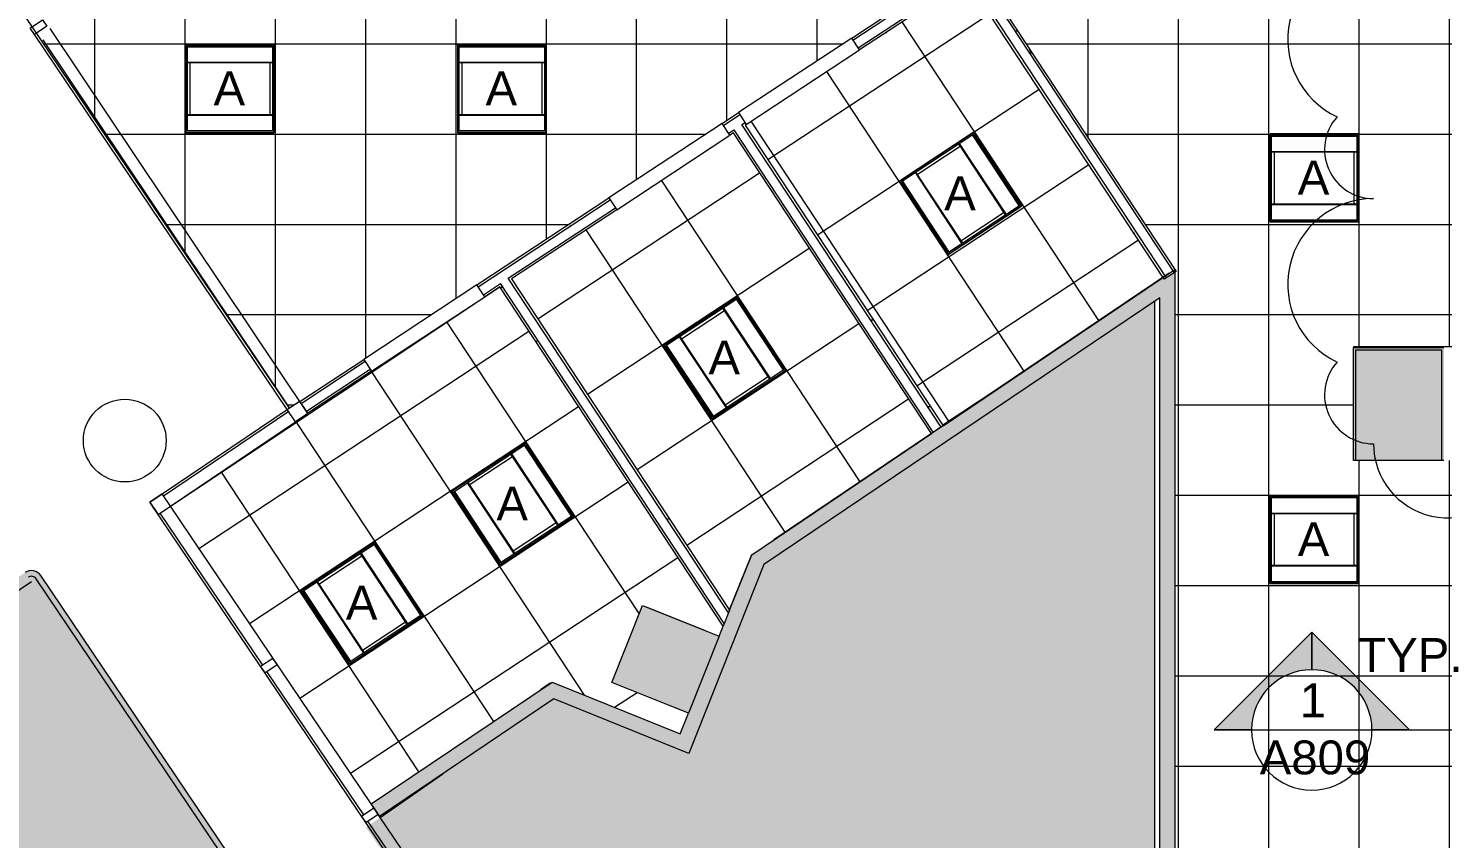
# Model space of a CAD drawing. Header units: inches. Extents: x 240 to 2111, y -1901 to 154.
# Drawn here: x 1089.7 to 1465.5, y -998 to -782.6 of the extents above; entities that cross this region are included whole.
import ezdxf

# ---------------------------------------------------------------- set-up
doc = ezdxf.new("R2010")
doc.units = ezdxf.units.IN
doc.header["$MEASUREMENT"] = 0
for name, color, linetype, lineweight in [('8th floor - 800-805 background_dwg', 8, 'Continuous', 9), ('A-CLNG', 13, 'Continuous', 13), ('A-CLNG-PATT', 13, 'Continuous', 13), ('A-DETL-GENF', 92, 'Continuous', 9), ('A-WALL', 113, 'Continuous', 13), ('A-Wall-Bldg', 7, 'Continuous', 9), ('A-Wall-Exst', 7, 'Continuous', 9), ('A-WALL-PATT', 111, 'Continuous', 13), ('E-LITE-EQPM', 33, 'Continuous', 9), ('E-LITE-EQPM-IDEN', 33, 'Continuous', 9), ('G-ANNO-REVC', 71, 'Continuous', 9), ('G-ANNO-SYMB', 111, 'Continuous', 9), ('I-WALL', 2, 'Continuous', 13)]:
    doc.layers.add(name, color=color, linetype=linetype, lineweight=lineweight)
doc.styles.add('Arial', font='arial.ttf', dxfattribs={"height": 9})
doc.styles.add('Swis721 Lt BT', font='swissl.ttf', dxfattribs={"height": 9})
pattern_1 = [(0, (0, 0), (30.72, 7.68), [1.267, -21.773, 1.267, -21.773, -122.88]), (0, (0, 0), (30.72, 7.68), [-46.08, 1.267, -44.813, 1.267, -21.773, -53.76]), (0, (0, 0), (30.72, 7.68), [-115.2, 1.267, -14.093, 1.267, -37.133]), (120, (11.52, 3.84), (-22.011075, 22.7643), [1.267, -21.773, 1.267, -21.773, -122.88]), (120, (11.52, 3.84), (-22.011075, 22.7643), [-46.08, 1.267, -44.813, 1.267, -21.773, -53.76]), (120, (11.52, 3.84), (-22.011075, 22.7643), [-115.2, 1.267, -14.093, 1.267, -37.133]), (240, (15.36, 19.2), (-8.708925, -30.4443), [1.267, -21.773, 1.267, -21.773, -122.88]), (240, (15.36, 19.2), (-8.708925, -30.4443), [-46.08, 1.267, -44.813, 1.267, -21.773, -53.76]), (240, (15.36, 19.2), (-8.708925, -30.4443), [-115.2, 1.267, -14.093, 1.267, -37.133])]

# ---------------------------------------------------------------- blocks, each defined once
blk = doc.blocks.new('8th floor - 800-805 background_dwg-V1-REFLECTED CEILING PLAN')
at = {"layer": 'A-Wall-Bldg', "color": 253}
for p, q in [((1355.53, 498.48), (1361.87, 514.17)), ((1383.81, 509.75), (1382.29, 505.98)), ((1355.6, 498.46), (1355.53, 498.48)), ((1450.67, 450.27), (1412.53, 424.55)), ((1491.66, 434.97), (1347.28, 337.61)), ((1493.33, 434.29), (1348.11, 336.36)), ((1410.88, 423.44), (1372.74, 397.72)), ((1302.71, 403.72), (1204.92, 338.22)), ((1303.7, 403.51), (1326.14, 370.24)), ((1371.08, 396.61), (1330.65, 369.35)), ((1203.26, 337.11), (1203.26, 337.11)), ((1348.95, 335.12), (1382.49, 285.37))]:
    blk.add_line(p, q, dxfattribs=at)
at = {"layer": 'A-Wall-Bldg', "color": 253, "flags": 128}
for points in [[(2210.57, 148.69), (1452.17, 455.22), (1411.29, 427.65)], [(2209.08, 145.01), (2210.57, 148.69), (2212.41, 147.94), (2210.93, 144.26), (1452.61, 450.75), (1327.76, 366.55), (1303.11, 403.11), (1203.45, 335.93)], [(1407.97, 425.42), (1328.82, 372.05), (1325.54, 369.84), (1327.76, 366.55), (1331.04, 368.76), (1328.82, 372.05), (1304.18, 408.6), (1306.4, 405.33), (1303.11, 403.11), (1300.9, 406.39), (1304.18, 408.61), (1201.85, 340.09)], [(1409.05, 426.14), (1411.26, 422.86), (1412.92, 423.97), (1410.7, 427.26)]]:
    blk.add_lwpolyline(points, dxfattribs=at)
for points in [[(1370.91, 400.42), (1369.26, 399.3), (1371.47, 396.02), (1373.13, 397.14)], [(1199.58, 338.09), (1201.23, 339.21), (1203.45, 335.93), (1201.79, 334.81)]]:
    blk.add_lwpolyline(points, close=True, dxfattribs=at)
at = {"layer": 'A-Wall-Bldg', "color": 253}
blk.add_circle((1311.39, 359.93), 11, dxfattribs=at)
for radius, start, end in [(3, 123.9821, 213.9925), (1.5, 123.9921, 214.013)]:
    blk.add_arc((1348.95, 335.12), radius, start, end, dxfattribs=at)
at = {"layer": 'A-Wall-Exst', "color": 253}
for p, q in [((1266.87, 637.48), (1337.75, 532.42)), ((1274.4, 633.53), (1607.01, 633.53))]:
    blk.add_line(p, q, dxfattribs=at)
at = {"layer": 'A-Wall-Exst', "color": 253, "flags": 128}
for points in [[(1341.74, 526.52), (1356.65, 520.49), (1356.68, 520.57)], [(1375.89, 472.98), (1375.87, 472.93), (1377.63, 470.4)], [(1408.66, 425.82), (1411.53, 427.82), (1399.93, 444.48)]]:
    blk.add_lwpolyline(points, dxfattribs=at)
at = {"layer": 'A-WALL-PATT', "color": 253, "lineweight": 9}
for p, q in [((1356.68, 520.57), (1356.65, 520.49)), ((1411.53, 427.82), (1408.66, 425.82))]:
    blk.add_line(p, q, dxfattribs=at)
at = {"layer": 'A-WALL-PATT', "color": 253, "lineweight": 9, "flags": 128}
blk.add_lwpolyline([(1375.92, 472.93), (1375.87, 472.93)], close=True, dxfattribs=at)
blk = doc.blocks.new('L-Recessed-Axis-Duo - 2 x 2-V9-REFLECTED CEILING PLAN')
at = {"layer": 'E-LITE-EQPM'}
for p, q in [((-11.7, 11.7), (-11.7, -11.7)), ((11.7, 11.7), (-11.7, 11.7)), ((11.32, 11.32), (-11.32, 11.32)), ((-11.32, 11.32), (-11.32, -11.32)), ((11.32, 11.26), (11.32, 11.32)), ((11.7, -11.7), (11.7, 11.7)), ((-11.37, 11.26), (-11.37, 11.27)), ((-11.37, 11.14), (-11.37, 11.26)), ((-11.37, 11.14), (11.38, 11.14)), ((11.32, -11.32), (11.32, 11.26)), ((11.38, 11.27), (11.38, 11.26)), ((11.38, 11.26), (11.38, 11.14)), ((-11.32, 7.03), (11.32, 7.03)), ((-11.32, 7.02), (11.32, 7.02)), ((-11.32, 6.85), (11.32, 6.85)), ((-10.57, 6.87), (-10.57, -6.83)), ((10.57, -6.87), (10.57, 6.87)), ((11.32, -6.85), (-11.32, -6.85)), ((-11.32, -7.02), (11.32, -7.02)), ((-11.32, -7.03), (11.32, -7.03)), ((-11.37, -11.26), (-11.37, -11.14)), ((-11.37, -11.14), (11.38, -11.14)), ((-11.37, -11.27), (-11.37, -11.26)), ((11.38, -11.14), (11.38, -11.26)), ((11.38, -11.26), (11.38, -11.27)), ((-11.7, -11.7), (11.7, -11.7)), ((-11.32, -11.32), (11.32, -11.32))]:
    blk.add_line(p, q, dxfattribs=at)
for points, knots in [([(-11.64, 11.64), (-11.65, 11.65), (-11.65, 11.65), (-11.66, 11.66), (-11.67, 11.67), (-11.68, 11.68), (-11.68, 11.68), (-11.69, 11.69), (-11.69, 11.69), (-11.7, 11.7), (-11.7, 11.7), (-11.7, 11.7), (-11.7, 11.7)], [0, 0, 0, 0, 0.166667, 0.25, 0.333333, 0.416667, 0.5, 0.583333, 0.666667, 0.75, 0.833333, 1, 1, 1, 1]), ([(11.64, 11.64), (11.65, 11.65), (11.65, 11.65), (11.66, 11.66), (11.67, 11.67), (11.68, 11.68), (11.68, 11.68), (11.69, 11.69), (11.69, 11.69), (11.7, 11.7), (11.7, 11.7), (11.7, 11.7), (11.7, 11.7)], [0, 0, 0, 0, 0.166667, 0.25, 0.333333, 0.416667, 0.5, 0.583333, 0.666667, 0.75, 0.833333, 1, 1, 1, 1]), ([(-11.7, -11.7), (-11.7, -11.7), (-11.7, -11.7), (-11.7, -11.7), (-11.69, -11.69), (-11.69, -11.69), (-11.68, -11.68), (-11.68, -11.68), (-11.67, -11.67), (-11.66, -11.66), (-11.65, -11.65), (-11.65, -11.65), (-11.64, -11.64)], [-1, -1, -1, -1, -0.833333, -0.75, -0.666667, -0.583333, -0.5, -0.416667, -0.333333, -0.25, -0.166667, 0, 0, 0, 0]), ([(11.64, -11.64), (11.65, -11.65), (11.65, -11.65), (11.66, -11.66), (11.67, -11.67), (11.68, -11.68), (11.68, -11.68), (11.69, -11.69), (11.69, -11.69), (11.7, -11.7), (11.7, -11.7), (11.7, -11.7), (11.7, -11.7)], [0, 0, 0, 0, 0.166667, 0.25, 0.333333, 0.416667, 0.5, 0.583333, 0.666667, 0.75, 0.833333, 1, 1, 1, 1])]:
    blk.add_open_spline(points, degree=3, knots=knots, dxfattribs=at)
blk = doc.blocks.new('L-Recessed-Axis-Duo - 2 x 2-V8-REFLECTED CEILING PLAN')
at = {"layer": 'E-LITE-EQPM'}
for p, q in [((-11.7, 11.7), (-11.7, -11.7)), ((11.7, 11.7), (-11.7, 11.7)), ((11.32, 11.32), (-11.32, 11.32)), ((-11.32, 11.32), (-11.32, -11.32)), ((11.32, -11.32), (11.32, 11.32)), ((11.7, -11.7), (11.7, 11.7)), ((-11.37, 11.26), (-11.37, 11.27)), ((-11.37, 11.14), (-11.37, 11.26)), ((-11.37, 11.14), (11.38, 11.14)), ((11.38, 11.27), (11.38, 11.26)), ((11.38, 11.26), (11.38, 11.14)), ((-11.32, 7.03), (11.32, 7.03)), ((-11.32, 7.02), (11.32, 7.02)), ((-11.32, 6.85), (11.32, 6.85)), ((-10.57, 6.87), (-10.57, -6.87)), ((10.57, -6.87), (10.57, 6.87)), ((11.32, -6.85), (-11.32, -6.85)), ((-11.32, -7.02), (11.32, -7.02)), ((-11.32, -7.03), (11.32, -7.03)), ((-11.37, -11.26), (-11.37, -11.14)), ((-11.37, -11.14), (11.38, -11.14)), ((-11.37, -11.27), (-11.37, -11.26)), ((11.38, -11.14), (11.38, -11.26)), ((11.38, -11.26), (11.38, -11.27)), ((-11.7, -11.7), (11.7, -11.7)), ((-11.32, -11.32), (11.32, -11.32))]:
    blk.add_line(p, q, dxfattribs=at)
for points, knots in [([(-11.64, 11.64), (-11.65, 11.65), (-11.65, 11.65), (-11.66, 11.66), (-11.67, 11.67), (-11.68, 11.68), (-11.68, 11.68), (-11.69, 11.69), (-11.69, 11.69), (-11.7, 11.7), (-11.7, 11.7), (-11.7, 11.7), (-11.7, 11.7)], [0, 0, 0, 0, 0.166667, 0.25, 0.333333, 0.416667, 0.5, 0.583333, 0.666667, 0.75, 0.833333, 1, 1, 1, 1]), ([(11.64, 11.64), (11.65, 11.65), (11.65, 11.65), (11.66, 11.66), (11.67, 11.67), (11.68, 11.68), (11.68, 11.68), (11.69, 11.69), (11.69, 11.69), (11.7, 11.7), (11.7, 11.7), (11.7, 11.7), (11.7, 11.7)], [0, 0, 0, 0, 0.166667, 0.25, 0.333333, 0.416667, 0.5, 0.583333, 0.666667, 0.75, 0.833333, 1, 1, 1, 1]), ([(-11.7, -11.7), (-11.7, -11.7), (-11.7, -11.7), (-11.7, -11.7), (-11.69, -11.69), (-11.69, -11.69), (-11.68, -11.68), (-11.68, -11.68), (-11.67, -11.67), (-11.66, -11.66), (-11.65, -11.65), (-11.65, -11.65), (-11.64, -11.64)], [-1, -1, -1, -1, -0.833333, -0.75, -0.666667, -0.583333, -0.5, -0.416667, -0.333333, -0.25, -0.166667, 0, 0, 0, 0]), ([(11.64, -11.64), (11.65, -11.65), (11.65, -11.65), (11.66, -11.66), (11.67, -11.67), (11.68, -11.68), (11.68, -11.68), (11.69, -11.69), (11.69, -11.69), (11.7, -11.7), (11.7, -11.7), (11.7, -11.7), (11.7, -11.7)], [0, 0, 0, 0, 0.166667, 0.25, 0.333333, 0.416667, 0.5, 0.583333, 0.666667, 0.75, 0.833333, 1, 1, 1, 1])]:
    blk.add_open_spline(points, degree=3, knots=knots, dxfattribs=at)
blk = doc.blocks.new('L-Recessed-Axis-Duo - 2 x 2-V10-REFLECTED CEILING PLAN')
at = {"layer": 'E-LITE-EQPM'}
for p, q in [((-11.7, 11.7), (-11.7, -11.7)), ((11.7, 11.7), (-11.7, 11.7)), ((11.32, 11.32), (-11.32, 11.32)), ((-11.32, 11.32), (-11.32, -11.32)), ((11.32, -11.32), (11.32, 11.32)), ((11.7, -11.7), (11.7, 11.7)), ((-11.37, 11.26), (-11.37, 11.27)), ((-11.37, 11.14), (-11.37, 11.26)), ((-11.37, 11.14), (11.38, 11.14)), ((11.38, 11.27), (11.38, 11.26)), ((11.38, 11.26), (11.38, 11.14)), ((-11.32, 7.03), (11.28, 7.03)), ((-11.32, 7.02), (11.29, 7.02)), ((-11.32, 6.85), (11.32, 6.85)), ((-10.57, 6.87), (-10.57, -6.87)), ((10.57, -6.87), (10.57, 6.87)), ((11.32, -6.85), (-11.32, -6.85)), ((-11.32, -7.02), (11.32, -7.02)), ((-11.32, -7.03), (11.32, -7.03)), ((-11.37, -11.26), (-11.37, -11.14)), ((-11.37, -11.14), (11.38, -11.14)), ((-11.37, -11.27), (-11.37, -11.26)), ((11.38, -11.14), (11.38, -11.26)), ((11.38, -11.26), (11.38, -11.27)), ((-11.7, -11.7), (11.7, -11.7)), ((-11.32, -11.32), (11.32, -11.32))]:
    blk.add_line(p, q, dxfattribs=at)
for points, knots in [([(-11.64, 11.64), (-11.65, 11.65), (-11.65, 11.65), (-11.66, 11.66), (-11.67, 11.67), (-11.68, 11.68), (-11.68, 11.68), (-11.69, 11.69), (-11.69, 11.69), (-11.7, 11.7), (-11.7, 11.7), (-11.7, 11.7), (-11.7, 11.7)], [0, 0, 0, 0, 0.166667, 0.25, 0.333333, 0.416667, 0.5, 0.583333, 0.666667, 0.75, 0.833333, 1, 1, 1, 1]), ([(11.64, 11.64), (11.65, 11.65), (11.65, 11.65), (11.66, 11.66), (11.67, 11.67), (11.68, 11.68), (11.68, 11.68), (11.69, 11.69), (11.69, 11.69), (11.7, 11.7), (11.7, 11.7), (11.7, 11.7), (11.7, 11.7)], [0, 0, 0, 0, 0.166667, 0.25, 0.333333, 0.416667, 0.5, 0.583333, 0.666667, 0.75, 0.833333, 1, 1, 1, 1]), ([(-11.7, -11.7), (-11.7, -11.7), (-11.7, -11.7), (-11.7, -11.7), (-11.69, -11.69), (-11.69, -11.69), (-11.68, -11.68), (-11.68, -11.68), (-11.67, -11.67), (-11.66, -11.66), (-11.65, -11.65), (-11.65, -11.65), (-11.64, -11.64)], [-1, -1, -1, -1, -0.833333, -0.75, -0.666667, -0.583333, -0.5, -0.416667, -0.333333, -0.25, -0.166667, 0, 0, 0, 0]), ([(11.64, -11.64), (11.65, -11.65), (11.65, -11.65), (11.66, -11.66), (11.67, -11.67), (11.68, -11.68), (11.68, -11.68), (11.69, -11.69), (11.69, -11.69), (11.7, -11.7), (11.7, -11.7), (11.7, -11.7), (11.7, -11.7)], [0, 0, 0, 0, 0.166667, 0.25, 0.333333, 0.416667, 0.5, 0.583333, 0.666667, 0.75, 0.833333, 1, 1, 1, 1])]:
    blk.add_open_spline(points, degree=3, knots=knots, dxfattribs=at)
blk = doc.blocks.new('L-Recessed-Axis-Duo - 2 x 2-V4-REFLECTED CEILING PLAN')
at = {"layer": 'E-LITE-EQPM'}
for p, q in [((-11.7, 11.7), (-11.7, -11.7)), ((11.7, 11.7), (-11.7, 11.7)), ((11.32, 11.32), (-11.32, 11.32)), ((-11.32, 11.32), (-11.32, -11.32)), ((11.32, -11.32), (11.32, 11.32)), ((11.7, -11.7), (11.7, 11.7)), ((-11.37, 11.26), (-11.37, 11.27)), ((-11.37, 11.14), (-11.37, 11.26)), ((-11.37, 11.14), (11.38, 11.14)), ((11.38, 11.27), (11.38, 11.26)), ((11.38, 11.26), (11.38, 11.14)), ((-11.32, 7.03), (11.32, 7.03)), ((-11.32, 7.02), (11.32, 7.02)), ((-11.32, 6.85), (11.32, 6.85)), ((-10.57, 6.86), (-10.57, -6.86)), ((10.57, -6.86), (10.57, 6.86)), ((11.32, -6.85), (-11.32, -6.85)), ((-11.32, -7.02), (11.32, -7.02)), ((-11.32, -7.03), (11.32, -7.03)), ((-11.37, -11.26), (-11.37, -11.14)), ((-11.37, -11.14), (11.38, -11.14)), ((-11.37, -11.27), (-11.37, -11.26)), ((11.38, -11.14), (11.38, -11.26)), ((11.38, -11.26), (11.38, -11.27)), ((-11.7, -11.7), (11.7, -11.7)), ((-11.32, -11.32), (11.32, -11.32))]:
    blk.add_line(p, q, dxfattribs=at)
for points, knots in [([(-11.64, 11.64), (-11.65, 11.65), (-11.65, 11.65), (-11.66, 11.66), (-11.67, 11.67), (-11.68, 11.68), (-11.68, 11.68), (-11.69, 11.69), (-11.69, 11.69), (-11.7, 11.7), (-11.7, 11.7), (-11.7, 11.7), (-11.7, 11.7)], [0, 0, 0, 0, 0.166667, 0.25, 0.333333, 0.416667, 0.5, 0.583333, 0.666667, 0.75, 0.833333, 1, 1, 1, 1]), ([(11.64, 11.64), (11.65, 11.65), (11.65, 11.65), (11.66, 11.66), (11.67, 11.67), (11.68, 11.68), (11.68, 11.68), (11.69, 11.69), (11.69, 11.69), (11.7, 11.7), (11.7, 11.7), (11.7, 11.7), (11.7, 11.7)], [0, 0, 0, 0, 0.166667, 0.25, 0.333333, 0.416667, 0.5, 0.583333, 0.666667, 0.75, 0.833333, 1, 1, 1, 1]), ([(-11.7, -11.7), (-11.7, -11.7), (-11.7, -11.7), (-11.7, -11.7), (-11.69, -11.69), (-11.69, -11.69), (-11.68, -11.68), (-11.68, -11.68), (-11.67, -11.67), (-11.66, -11.66), (-11.65, -11.65), (-11.65, -11.65), (-11.64, -11.64)], [-1, -1, -1, -1, -0.833333, -0.75, -0.666667, -0.583333, -0.5, -0.416667, -0.333333, -0.25, -0.166667, 0, 0, 0, 0]), ([(11.64, -11.64), (11.65, -11.65), (11.65, -11.65), (11.66, -11.66), (11.67, -11.67), (11.68, -11.68), (11.68, -11.68), (11.69, -11.69), (11.69, -11.69), (11.7, -11.7), (11.7, -11.7), (11.7, -11.7), (11.7, -11.7)], [0, 0, 0, 0, 0.166667, 0.25, 0.333333, 0.416667, 0.5, 0.583333, 0.666667, 0.75, 0.833333, 1, 1, 1, 1])]:
    blk.add_open_spline(points, degree=3, knots=knots, dxfattribs=at)
blk = doc.blocks.new('Drafting View - Section Head - Filled-1367765-REFLECTED CEILING PLAN')
at = {"layer": 'G-ANNO-SYMB'}
h = blk.add_hatch(color=256, dxfattribs=at)
edge = h.paths.add_edge_path(flags=0)
edge.add_line((-0.5202, 0), (-0.25, 0.2702))
edge.add_line((-0.25, 0.2702), (-0.25, 0.1667))
edge.add_arc((-0.25, 0), 0.1667, 90, 180)
edge.add_line((-0.4167, 0), (-0.5202, 0))
h = blk.add_hatch(color=256, dxfattribs=at)
edge = h.paths.add_edge_path(flags=0)
edge.add_line((0.0202, 0), (-0.0833, 0))
edge.add_arc((-0.25, 0), 0.1667, 0, 90)
edge.add_line((-0.25, 0.1667), (-0.25, 0.2702))
edge.add_line((-0.25, 0.2702), (0.0202, 0))
for p, q in [((-0.25, 0.2702), (-0.5202, 0)), ((-0.25, 0.2702), (-0.5202, 0)), ((-0.25, 0.2702), (0.0202, 0)), ((-0.25, 0.1667), (-0.25, 0.2702)), ((0.0202, 0), (-0.25, 0.2702)), ((-0.25, 0.2702), (-0.25, 0.1667)), ((-0.5202, 0), (-0.4167, 0)), ((-0.0833, 0), (0.0202, 0)), ((-0.5202, 0), (-0.4167, 0)), ((-0.4167, 0), (-0.5202, 0)), ((0.0202, 0), (-0.0833, 0)), ((-0.0833, 0), (0.0202, 0))]:
    blk.add_line(p, q, dxfattribs=at)
for start, end in [(0, 180), (360, 180), (90, 180), (0, 90), (180, 360)]:
    blk.add_arc((-0.25, 0), 0.1667, start, end, dxfattribs=at)
blk = doc.blocks.new('Family - ___-5543082-REFLECTED CEILING PLAN')
at = {"layer": 'G-ANNO-REVC'}
for centre, radius, start, end in [((1447.16, -785.54), 22.81, 90, 244.7912), ((1447.16, -814.87), 13.03, 138.1897, 270), ((1447.16, -850.71), 22.81, 90, 244.7912), ((1447.16, -880.04), 13.03, 138.1897, 270), ((1466.83, -893.08), 19.67, 180, 334.7912)]:
    blk.add_arc(centre, radius, start, end, dxfattribs=at)

msp = doc.modelspace()

# ---------------------------------------------------------------- hatches: boundary and pattern name
at = {"layer": 'A-CLNG-PATT'}
h = msp.add_hatch(dxfattribs=at)
h.set_pattern_fill('FP_10', color=256, style=0, pattern_type=2)
h.set_pattern_definition([(90, (1299.315, -690.752), (24, -1e-15), []), (0, (1299.315, -690.752), (0, -24), [])])
h.paths.add_polyline_path([(1591.5, -1234.44), (1591.5, -1153.84), (1633.19, -1153.84), (1633.19, -1063.11), (1469.5, -1063.11), (1469.5, -897.51), (1441.85, -897.51), (1441.85, -867.26), (1468.01, -867.26), (1468.01, -320.96), (1481.61, -287.28), (1421.48, -262.99), (1393.75, -331.7), (1394.39, -332.64), (1415.42, -318.45), (1431.65, -342.51), (1407.43, -358.46), (1393.31, -337.59), (1393.23, -337.64), (1392.04, -335.88), (1363.43, -406.73), (1209.25, -344.49), (1209.22, -344.56), (959.05, -243.48), (850.6, -511.9), (922.08, -617.93), (961.9, -591.09), (1159.1, -883.6), (1340.11, -764.42), (1394.66, -847.26), (1394.34, -847.47), (1394.37, -1133.54), (1463.68, -1133.54), (1463.68, -1151.74), (1463.87, -1151.74), (1463.87, -1187.99), (1463.99, -1187.99), (1463.99, -1234.44), (1539.37, -1234.44)], flags=0)
h.paths.add_polyline_path([(1491.24, -1219.25), (1489.49, -1219.25), (1489.49, -1170.25), (1491.24, -1170.25), (1491.24, -1217.06)], flags=0)
h.paths.add_polyline_path([(1537.62, -1219.25), (1537.62, -1170.25), (1539.37, -1170.25), (1539.37, -1219.25)], flags=0)
h.paths.add_polyline_path([(1489.49, -1123.25), (1489.49, -1074.25), (1491.24, -1074.25), (1491.24, -1123.25)], flags=0)
h.paths.add_polyline_path([(1539.37, -1123.25), (1537.62, -1123.25), (1537.62, -1074.25), (1539.37, -1074.25), (1539.37, -1115.08)], flags=0)
h.paths.add_polyline_path([(1587.37, -1123.25), (1585.62, -1123.25), (1585.62, -1074.25), (1587.37, -1074.25)], flags=0)
h.paths.add_polyline_path([(1438.34, -1121.95), (1419.66, -1121.95), (1419.66, -1098.54), (1443.06, -1098.54), (1443.06, -1121.95)], flags=0)
h.paths.add_polyline_path([(1443.06, -1025.95), (1419.66, -1025.95), (1419.66, -1002.54), (1443.06, -1002.54), (1443.06, -1024.99)], flags=0)
h.paths.add_polyline_path([(1443.06, -930.2), (1419.66, -930.2), (1419.66, -906.79), (1443.06, -906.79), (1443.06, -926.73)], flags=0)
h.paths.add_polyline_path([(1438.34, -834.1), (1419.66, -834.1), (1419.66, -810.69), (1443.06, -810.69), (1443.06, -834.1), (1441.85, -834.1)], flags=0)
h.paths.add_polyline_path([(1204.45, -810.4), (1203.82, -810.4), (1203.82, -786.99), (1227.22, -786.99), (1227.22, -810.4), (1211.75, -810.4)], flags=0)
h.paths.add_polyline_path([(1154.95, -810.4), (1131.55, -810.4), (1131.55, -786.99), (1154.95, -786.99), (1154.95, -808.82)], flags=0)
h.paths.add_polyline_path([(1192.78, -768.9), (1183.37, -754.94), (1183.63, -754.76), (1171.33, -736.52), (1189.57, -724.22), (1201.87, -742.46), (1202.13, -742.29), (1209.45, -753.14), (1241.84, -731.3), (1237.87, -725.43), (1380.17, -629.48), (1364.52, -606.26), (1387.32, -590.88), (1408.86, -622.83), (1386.06, -638.2), (1386.23, -638.46), (1192.95, -768.78)], flags=0)
h.paths.add_polyline_path([(1193.8, -763.69), (1206.34, -755.24), (1199.02, -744.38), (1186.48, -752.84), (1193.64, -763.46)], flags=0)
h.paths.add_polyline_path([(1275.64, -762.21), (1275.64, -738.81), (1299.04, -738.81), (1299.04, -762.21), (1277.54, -762.21)], flags=0)
h.paths.add_polyline_path([(1083.51, -738.91), (1083.51, -715.51), (1106.91, -715.51), (1106.91, -738.91), (1087.5, -738.91)], flags=0)
h.paths.add_polyline_path([(1419.66, -738.22), (1419.66, -714.82), (1443.06, -714.82), (1443.06, -738.22), (1423.72, -738.22)], flags=0)
h.paths.add_polyline_path([(1244.43, -729.55), (1384.14, -635.35), (1382.27, -632.59), (1242.56, -726.79)], flags=0)
h.paths.add_polyline_path([(1347.64, -715.12), (1347.64, -691.71), (1371.04, -691.71), (1371.04, -715.12), (1350.63, -715.12)], flags=0)
h.paths.add_polyline_path([(1233.68, -690.19), (1227.01, -690.19), (1227.01, -666.79), (1250.41, -666.79), (1250.41, -690.19), (1240.99, -690.19)], flags=0)
h.paths.add_polyline_path([(1160.59, -666.86), (1156.25, -666.86), (1156.25, -643.46), (1179.65, -643.46), (1179.65, -666.86), (1167.9, -666.86)], flags=0)
h.paths.add_polyline_path([(1036.33, -666.66), (1035.51, -666.66), (1035.51, -643.25), (1058.91, -643.25), (1058.91, -666.66), (1043.64, -666.66)], flags=0)
h.paths.add_polyline_path([(1114.48, -652.42), (1090.74, -617.22), (1108.98, -604.92), (1109.55, -605.76), (1295.39, -480.45), (1294.76, -479.51), (1313, -467.21), (1313.63, -468.15), (1313.71, -468.1), (1336.87, -502.46), (1114.48, -652.42)], flags=0)
h.paths.add_polyline_path([(1419.66, -642.67), (1419.66, -619.27), (1443.06, -619.27), (1443.06, -642.67), (1423.72, -642.67)], flags=0)
h.paths.add_polyline_path([(1323.31, -642.19), (1299.91, -642.19), (1299.91, -618.79), (1323.31, -618.79), (1323.31, -639.82)], flags=0)
h.paths.add_polyline_path([(1227.91, -619.67), (1227.91, -596.27), (1251.31, -596.27), (1251.31, -619.67), (1233.68, -619.67)], flags=0)
h.paths.add_polyline_path([(1373.27, -613.65), (1390.89, -601.77), (1386.47, -595.22), (1368.86, -607.1), (1373.13, -613.44)], flags=0)
h.paths.add_polyline_path([(1306.77, -571.12), (1299.91, -571.12), (1299.91, -547.72), (1323.31, -547.72), (1323.31, -571.12), (1314.08, -571.12)], flags=0)
h.paths.add_polyline_path([(961.9, -547.39), (939.58, -547.39), (939.58, -523.99), (962.99, -523.99), (962.99, -547.39)], flags=0)
h.paths.add_polyline_path([(1438.34, -546.6), (1419.66, -546.6), (1419.66, -523.2), (1443.06, -523.2), (1443.06, -546.6)], flags=0)
h.paths.add_polyline_path([(1145.97, -546.42), (1131.58, -546.39), (1131.58, -523.02), (1154.99, -523.02), (1154.99, -546.42), (1153.28, -546.42)], flags=0)
h.paths.add_polyline_path([(1059.06, -546.39), (1035.66, -546.39), (1035.66, -522.99), (1059.06, -523.02), (1059.06, -545.49)], flags=0)
h.paths.add_polyline_path([(936.14, -506.49), (914.14, -506.49), (914.14, -484.49), (936.14, -484.49)], flags=0)
h.paths.add_polyline_path([(939.58, -451.39), (939.58, -427.99), (962.99, -427.99), (962.99, -451.39), (941.31, -451.39)], flags=0)
h.paths.add_polyline_path([(1138.66, -451.39), (1131.58, -451.39), (1131.58, -427.99), (1154.99, -427.99), (1154.99, -451.39), (1145.97, -451.39)], flags=0)
h.paths.add_polyline_path([(1328.7, -451.39), (1323.58, -451.39), (1323.58, -427.99), (1346.99, -427.99), (1346.99, -451.39), (1336.01, -451.39)], flags=0)
h.paths.add_polyline_path([(1058.26, -450.39), (1035.66, -450.39), (1035.66, -426.99), (1059.06, -426.99), (1059.06, -450.39)], flags=0)
h.paths.add_polyline_path([(1240.99, -450.39), (1227.66, -450.39), (1227.66, -426.99), (1251.06, -426.99), (1251.06, -450.39), (1248.3, -450.39)], flags=0)
h.paths.add_polyline_path([(1419.66, -450.39), (1419.66, -426.99), (1443.06, -426.99), (1443.06, -450.39), (1423.72, -450.39)], flags=0)
h.paths.add_polyline_path([(1419.66, -378.53), (1419.66, -355.13), (1443.06, -355.13), (1443.06, -378.53), (1423.72, -378.53)], flags=0)
h.paths.add_polyline_path([(941.31, -355.39), (939.58, -355.39), (939.58, -331.99), (962.99, -331.99), (962.99, -355.39), (948.62, -355.39)], flags=0)
h.paths.add_polyline_path([(1145.97, -354.42), (1131.58, -354.39), (1131.58, -331.02), (1154.99, -331.02), (1154.99, -354.42), (1153.28, -354.42)], flags=0)
h.paths.add_polyline_path([(1035.66, -354.39), (1035.66, -330.99), (1059.06, -331.02), (1059.06, -354.39), (1036.33, -354.39)], flags=0)
h = msp.add_hatch(dxfattribs=at)
h.set_pattern_fill('FP_21', color=256, style=0, pattern_type=2)
h.set_pattern_definition([(303.363, (1341.092, -810.103), (-20.045, -13.1986), []), (213.363, (1341.092, -810.103), (-13.1986, 20.045), [])])
h.paths.add_polyline_path([(1332.65, -888.1), (1350.63, -876.21), (1391.21, -848.84), (1339.04, -769.61), (1280.16, -808.38), (1332.23, -887.47)], flags=0)
h.paths.add_polyline_path([(1334.07, -842.77), (1321.2, -823.22), (1340.75, -810.35), (1353.62, -829.9), (1336.01, -841.49)], flags=0)
h = msp.add_hatch(dxfattribs=at)
h.set_pattern_fill('FP_20', color=256, style=0, pattern_type=2)
h.set_pattern_definition([(303.363, (1278.082, -853.635), (-20.045, -13.1986), []), (213.363, (1278.082, -853.635), (-13.1986, 20.045), [])])
h.paths.add_polyline_path([(1276.03, -937.28), (1281.91, -922.55), (1329.64, -890.36), (1277.02, -810.44), (1218.08, -849.26), (1275.75, -936.85)], flags=0)
h.paths.add_polyline_path([(1271.42, -886.42), (1258.55, -866.87), (1278.1, -854), (1290.97, -873.55), (1275.86, -883.5)], flags=0)
h = msp.add_hatch(dxfattribs=at)
h.set_pattern_fill('FP_19', color=256, style=0, pattern_type=2)
h.set_pattern_definition([(303.363, (1214.976, -925.696), (-20.045, -13.1986), []), (213.363, (1214.976, -925.696), (-13.1986, 20.045), [])])
h.paths.add_polyline_path([(1180.79, -988.79), (1228.85, -956.37), (1262.92, -970.14), (1265.13, -964.61), (1244.69, -956.46), (1252.84, -936.03), (1273.28, -944.18), (1274.34, -941.52), (1214.94, -851.32), (1127.41, -909.66), (1180.79, -988.79)], flags=0)
h.paths.add_polyline_path([(1175.05, -951.59), (1162.18, -932.04), (1181.73, -919.17), (1194.6, -938.72), (1175.21, -951.49)], flags=0)
h.paths.add_polyline_path([(1215.07, -925.24), (1202.2, -905.69), (1221.75, -892.82), (1234.62, -912.37), (1218.77, -922.8)], flags=0)
at = {"layer": 'A-DETL-GENF'}
h = msp.add_hatch(color=254, dxfattribs=at)
h.paths.add_polyline_path([(803.81, -1901.45), (2110.78, -1901.45), (2110.78, -176.86), (2008.52, -429.97), (1892.39, -383.05), (1892.39, -747.55), (1888.89, -747.55), (1888.89, -489.42), (1881.89, -489.42), (1881.89, -485.92), (1888.89, -485.92), (1888.89, -381.64), (1871.3, -374.53), (1913.44, -270.22), (1928.64, -276.36), (1927.33, -279.61), (1915.37, -274.78), (1875.85, -372.6), (2006.58, -425.41), (2068.3, -272.67), (1992.86, -242.19), (1970.67, -297.12), (1964.41, -294.59), (1965.72, -291.35), (1968.74, -292.56), (1989.62, -240.88), (1981.97, -237.79), (1983.28, -234.55), (2069.61, -269.42), (2110.78, -167.52), (2110.78, 42.18), (1940.83, 110.88), (1553.94, 110.88), (1494.21, -36.95), (1610.28, -83.84), (1608.97, -87.09), (1480.15, -35.04), (1481.46, -31.8), (1490.97, -35.64), (1550.16, 110.88), (1346.5, 110.88), (1315.87, 35.15), (1393.31, 3.82), (1393.43, 4.11), (1413.83, -4.13), (1413.74, -4.44), (1444.38, -16.81), (1443.06, -20.06), (1412.41, -7.67), (1405.58, -24.53), (1385.19, -16.29), (1392, 0.57), (1294.39, 40.06), (1295.7, 43.3), (1312.62, 36.46), (1342.72, 110.88), (1145.86, 110.88), (1150.94, 108.82), (1148.52, 102.84), (1258.62, 58.3), (1257.31, 55.06), (1147.2, 99.6), (1139.52, 80.6), (1115.51, 90.32), (1123.83, 110.88), (631.53, 110.88), (624.73, 94.03), (792.9, 26), (797.01, 36.17), (959.52, -29.48), (958.26, -32.61), (992.67, -46.53), (990.79, -51.16), (827.72, 14.8), (792.13, -73.28), (994.81, -155.26), (1030.43, -67.2), (1027.87, -66.16), (1029.75, -61.53), (1058.18, -73.03), (1056.3, -77.66), (1037.85, -70.2), (1002.22, -158.26), (1015.08, -163.45), (1018.42, -155.21), (1038.81, -163.45), (1030.57, -183.85), (1010.17, -175.6), (1010.93, -173.71), (998.08, -168.51), (976.49, -221.88), (1215.66, -318.63), (1265.23, -195.93), (1222.67, -178.72), (1234.41, -149.71), (1093.38, -92.66), (1095.26, -88.03), (1283.56, -164.2), (1281.68, -168.83), (1280.66, -168.42), (1244.39, -258.21), (1281.37, -273.17), (1285.4, -263.21), (1305.79, -271.45), (1298.33, -289.91), (1307.84, -293.76), (1347.55, -195.48), (1318.76, -183.83), (1320.64, -179.2), (1352.67, -192.15), (1350.78, -196.82), (1494.45, -254.87), (1496.31, -250.28), (1637.87, -307.47), (1637.86, -1157.84), (1596.49, -1157.84), (1596.49, -1238.44), (1393.68, -1238.48), (1390.34, -1246.85), (1390.34, -1238.44), (1388.86, -1238.44), (1388.86, -855.25), (1285.16, -925.18), (1265.15, -975.36), (1229.33, -960.88), (1199.86, -980.75), (1179.39, -995), (1206.13, -1033.42), (1190.34, -1072.48), (1093.05, -928.2), (1092.62, -927.66), (1092.08, -927.23), (1091.46, -926.93), (1090.79, -926.79), (1090.1, -926.8), (1089.43, -926.97), (1088.82, -927.28), (1040.99, -959.53), (1028.72, -950.31), (1016.73, -940.73), (1005.04, -930.78), (993.65, -920.48), (982.58, -909.85), (971.84, -898.88), (961.44, -887.59), (951.38, -876), (941.31, -863.63), (932.34, -851.92), (923.37, -839.46), (914.79, -826.73), (906.6, -813.75), (898.8, -800.52), (891.41, -787.07), (884.43, -773.4), (877.86, -759.52), (871.72, -745.45), (866.01, -731.2), (860.73, -716.79), (855.89, -702.22), (851.5, -687.51), (847.55, -672.68), (895.3, -640.47), (895.87, -640), (896.35, -639.3), (896.59, -638.72), (896.69, -637.99), (896.59, -637.19), (896.31, -636.49), (811.28, -510.38), (305.2, -510.38), (305.2, -339.24), (300.95, -339.24), (300.95, -335.74), (343.64, -335.74), (357.87, -300.53), (351.67, -298.02), (362.17, -272.03), (368.37, -274.53), (394.33, -210.29), (355.22, -194.49), (356.53, -191.24), (362.31, -193.57), (381.76, -145.42), (375.99, -143.08), (377.3, -139.84), (416.41, -155.63), (461.67, -43.6), (434.32, -32.55), (437.22, -25.37), (440.47, -26.68), (438.87, -30.62), (552.11, -76.36), (596.87, 34.43), (483.64, 80.18), (475.59, 60.26), (481.6, 57.83), (472.61, 35.57), (466.6, 38), (455.45, 10.41), (452.21, 11.72), (463.35, 39.31), (450.36, 44.57), (459.35, 66.82), (472.35, 61.57), (481.71, 84.74), (598.18, 37.68), (627.76, 110.88), (239.63, 110.88), (239.63, -1901.45), (801.64, -1901.45)], flags=0)
h.paths.add_polyline_path([(1701.73, -747.55), (1698.23, -747.55), (1698.23, -470.21), (1701.73, -470.21), (1701.73, -485.92), (1841.89, -485.96), (1841.89, -489.42), (1701.73, -489.42), (1701.73, -643.75)], flags=0)
h.paths.add_polyline_path([(713.83, -737.92), (688.79, -727.81), (695.59, -710.99), (720.62, -721.11), (713.97, -737.56)], flags=0)
h.paths.add_polyline_path([(473.33, -647.04), (451.84, -638.35), (460.83, -616.1), (482.32, -624.78), (474.65, -643.75)], flags=0)
h.paths.add_polyline_path([(1727.98, -601.81), (1727.98, -579.81), (1749.98, -579.81), (1749.98, -601.81)], flags=0)
h.paths.add_polyline_path([(1698.23, -430.21), (1698.23, -265.39), (1114.16, -29.41), (1115.47, -26.16), (1601.7, -222.61), (1623.43, -168.83), (1632.93, -172.67), (1631.62, -175.92), (1625.36, -173.39), (1604.94, -223.92), (1643.89, -239.65), (1664.3, -189.12), (1657.58, -186.41), (1658.89, -183.16), (1704.64, -201.65), (1703.33, -204.89), (1667.55, -190.43), (1647.13, -240.97), (1726.79, -273.15), (1747.21, -222.62), (1740.42, -219.88), (1741.73, -216.63), (1748.52, -219.37), (1753.92, -206.01), (1796.89, -223.37), (1795.58, -226.62), (1755.86, -210.57), (1728.95, -277.16), (1728.95, -289.53), (1751.97, -289.53), (1751.97, -322.54), (1827.01, -352.86), (1866.45, -255.25), (1828.92, -240.09), (1830.23, -236.84), (1871.01, -253.32), (1828.95, -357.42), (1725.45, -315.6), (1725.45, -276.38), (1701.73, -266.8), (1701.73, -430.21)], flags=0)
h.paths.add_polyline_path([(1207.25, -339.45), (1214.16, -322.33), (967.57, -222.58), (990.66, -165.51), (987.76, -164.34), (967.89, -213.52), (918.74, -193.69), (908.6, -218.78), (1186.4, -331.02)], flags=0)
h.paths.add_polyline_path([(260.95, -339.24), (242.95, -339.24), (242.95, -335.74), (260.95, -335.74)], flags=0)
h.paths.add_polyline_path([(1749.97, -321.73), (1749.97, -315.53), (1734.61, -315.53), (1749.25, -321.44)], flags=0)
h.paths.add_polyline_path([(1747.21, -291.81), (1749.97, -291.81), (1749.97, -291.53), (1728.95, -291.53), (1728.95, -291.81), (1746.66, -291.81)], flags=0)
h.paths.add_polyline_path([(1277.93, -281.67), (1279.87, -276.88), (1242.89, -261.92), (1240.94, -266.73), (1277.15, -281.36)], flags=0)
h.paths.add_polyline_path([(1944.88, -222.81), (1929.12, -216.44), (1930.43, -213.19), (1935.63, -215.29), (1987.54, -86.83), (1990.78, -88.14), (1938.88, -216.61), (1946.19, -219.56)], flags=0)
h.paths.add_polyline_path([(395.64, -207.04), (399.56, -197.32), (372.21, -186.27), (384.55, -155.73), (411.9, -166.77), (415.05, -158.87), (385.01, -146.73), (365.55, -194.89), (394.33, -206.51)], flags=0)
h.paths.add_polyline_path([(965.12, -207.01), (983.12, -162.46), (938.64, -144.47), (920.62, -189.03), (963.25, -206.26)], flags=0)
h.paths.add_polyline_path([(1892.03, -201.45), (1723.86, -133.48), (1725.16, -130.26), (1802.23, -161.39), (1864.13, -8.18), (1867.37, -9.49), (1805.47, -162.71), (1893.34, -198.21)], flags=0)
h.paths.add_polyline_path([(400.31, -195.47), (401.16, -193.37), (378.91, -184.37), (387.9, -162.12), (410.15, -171.11), (411.15, -168.63), (385.66, -158.33), (374.81, -185.17), (399.56, -195.17)], flags=0)
h.paths.add_polyline_path([(1266.54, -192.69), (1276.95, -166.92), (1237.65, -151.02), (1227.23, -176.79), (1265.23, -192.16)], flags=0)
h.paths.add_polyline_path([(1012.81, -169.08), (1013.2, -168.1), (1000.35, -162.9), (999.95, -163.88), (1011.41, -168.51)], flags=0)
h.paths.add_polyline_path([(992.54, -160.88), (992.93, -159.9), (940.89, -138.85), (940.52, -139.83), (983.12, -157.07)], flags=0)
h.paths.add_polyline_path([(1672.33, -132.53), (1651.93, -124.29), (1658.82, -107.23), (1646.06, -102.07), (1647.37, -98.83), (1660.13, -103.99), (1660.17, -103.89), (1668.75, -107.36), (1720.61, 21.02), (1710.42, 25.14), (1720.16, 49.25), (1744.26, 39.51), (1734.52, 15.4), (1723.86, 19.71), (1671.99, -108.67), (1680.57, -112.13), (1680.57, -112.24), (1688.07, -115.27), (1686.76, -118.52), (1679.22, -115.47), (1673.24, -130.26)], flags=0)
h.paths.add_polyline_path([(2000.45, -89.89), (1980.05, -81.64), (1988.29, -61.24), (2008.69, -69.49), (2003.33, -82.75)], flags=0)
h.paths.add_polyline_path([(1077.07, -14.42), (1072.05, -12.39), (1073.36, -9.15), (1078.38, -11.18)], flags=0)
h.paths.add_polyline_path([(1138.42, 83.21), (1138.49, 83.38), (1118.18, 91.59), (1118.11, 91.42), (1137.99, 83.38)], flags=0)
h.paths.add_polyline_path([(1146.74, 103.78), (1148.33, 107.72), (1140.52, 110.88), (1129.18, 110.88), (1138.49, 107.11)], flags=0)
at = {"layer": 'A-WALL'}
for points in [[(1452.96, -897.51), (1465.22, -897.51), (1465.22, -868.13), (1442.47, -868.13), (1442.47, -897.51)], [(1265.13, -964.61), (1273.28, -944.18), (1252.84, -936.03), (1244.69, -956.46), (1255.76, -960.88)]]:
    msp.add_hatch(color=250, dxfattribs=at).paths.add_polyline_path(points, flags=0)
at = {"layer": 'A-WALL-PATT', "lineweight": 9}
h = msp.add_hatch(dxfattribs=at)
h.set_pattern_fill('FP_2', color=256, style=0, pattern_type=2)
h.set_pattern_definition(pattern_1)
h.paths.add_polyline_path([(1162.19, -882.31), (1179.15, -871.14), (1178.81, -870.62), (1161.85, -881.79)], flags=0)
h.paths.add_polyline_path([(1209.22, -851.35), (1244.3, -828.25), (1243.96, -827.73), (1208.88, -850.82), (1209.2, -851.32)], flags=0)
h.paths.add_polyline_path([(1274.37, -808.45), (1278.75, -805.56), (1278.41, -805.04), (1274.02, -807.93)], flags=0)
h.paths.add_polyline_path([(1308.82, -785.77), (1340.45, -764.94), (1340.11, -764.42), (1308.48, -785.24)], flags=0)
h = msp.add_hatch(dxfattribs=at)
h.set_pattern_fill('FP_2', color=256, style=0, pattern_type=2)
h.set_pattern_definition(pattern_1)
h.paths.add_polyline_path([(1394.14, -847.61), (1394.66, -847.26), (1340.45, -764.94), (1339.93, -765.28), (1392.05, -844.44)], flags=0)
h = msp.add_hatch(dxfattribs=at)
h.set_pattern_fill('FP_2', color=256, style=0, pattern_type=2)
h.set_pattern_definition(pattern_1)
h.paths.add_polyline_path([(1163.91, -884.92), (1180.87, -873.75), (1180.53, -873.23), (1163.57, -884.4)], flags=0)
h.paths.add_polyline_path([(1210.94, -853.96), (1215.47, -850.98), (1215.12, -850.45), (1210.6, -853.43)], flags=0)
h.paths.add_polyline_path([(1217.55, -849.6), (1246.02, -830.86), (1245.67, -830.34), (1217.21, -849.08), (1217.33, -849.26)], flags=0)
h.paths.add_polyline_path([(1276.09, -811.06), (1277.55, -810.1), (1277.2, -809.58), (1275.74, -810.54)], flags=0)
h.paths.add_polyline_path([(1279.63, -808.72), (1280.47, -808.17), (1280.13, -807.65), (1279.29, -808.2), (1279.46, -808.45)], flags=0)
h.paths.add_polyline_path([(1310.54, -788.38), (1339.56, -769.27), (1339.22, -768.74), (1310.19, -787.85)], flags=0)
h = msp.add_hatch(dxfattribs=at)
h.set_pattern_fill('FP_2', color=256, style=0, pattern_type=2)
h.set_pattern_definition(pattern_1)
h.paths.add_polyline_path([(1391.53, -849.33), (1392.05, -848.98), (1339.56, -769.27), (1339.04, -769.61), (1391.3, -848.98)], flags=0)
h = msp.add_hatch(dxfattribs=at)
h.set_pattern_fill('FP_2', color=256, style=0, pattern_type=2)
h.set_pattern_definition(pattern_1)
h.paths.add_polyline_path([(1329.64, -890.36), (1330.16, -890.01), (1277.55, -810.1), (1277.02, -810.44), (1329.52, -890.17)], flags=0)
h = msp.add_hatch(dxfattribs=at)
h.set_pattern_fill('FP_2', color=256, style=0, pattern_type=2)
h.set_pattern_definition(pattern_1)
h.paths.add_polyline_path([(1332.23, -888.61), (1332.75, -888.26), (1280.16, -808.38), (1279.63, -808.72), (1332.21, -888.58)], flags=0)
h = msp.add_hatch(dxfattribs=at)
h.set_pattern_fill('FP_2', color=256, style=0, pattern_type=2)
h.set_pattern_definition(pattern_1)
h.paths.add_polyline_path([(1275.75, -937.98), (1276.03, -937.28), (1218.08, -849.26), (1217.55, -849.6), (1274.62, -936.27)], flags=0)
for points in [[(1285.16, -925.18), (1394.34, -851.55), (1394.34, -847.47), (1391.53, -849.33), (1391.21, -848.84), (1287.8, -918.58)], [(1390.34, -1246.85), (1394.34, -1236.83), (1394.34, -851.55), (1390.34, -854.25), (1390.34, -1209.71)], [(1266.63, -971.64), (1287.8, -918.58), (1281.91, -922.55), (1262.92, -970.14), (1265.15, -971.04)], [(1183.02, -992.11), (1233.31, -958.17), (1228.85, -956.37), (1180.79, -988.79)], [(1265.15, -975.36), (1266.63, -971.64), (1233.33, -958.18), (1229.33, -960.88), (1244.69, -967.09)]]:
    msp.add_hatch(color=7, dxfattribs=at).paths.add_polyline_path(points, flags=0)
h = msp.add_hatch(dxfattribs=at)
h.set_pattern_fill('FP_2', color=256, style=0, pattern_type=2)
h.set_pattern_definition(pattern_1)
h.paths.add_polyline_path([(1274.34, -941.52), (1274.62, -940.81), (1215.47, -850.98), (1214.94, -851.32), (1273.87, -940.81)], flags=0)
at = {"layer": 'A-WALL-PATT'}
msp.add_hatch(color=250, dxfattribs=at).paths.add_polyline_path([(1442.47, -897.51), (1442.47, -868.13), (1465.22, -868.13), (1465.22, -897.51), (1465.85, -897.51), (1465.85, -867.51), (1441.85, -867.51), (1441.85, -897.51)], flags=0)

# ---------------------------------------------------------------- linework, layer by layer
at = {"layer": 'A-CLNG'}
for p, q in [((1159.1, -883.6), (961.9, -591.09)), ((1154.95, -786.99), (1131.55, -786.99)), ((1131.55, -786.99), (1131.55, -810.4)), ((1154.95, -810.4), (1154.95, -786.99)), ((1227.22, -786.99), (1203.82, -786.99)), ((1203.82, -786.99), (1203.82, -810.4)), ((1227.22, -810.4), (1227.22, -786.99)), ((1131.55, -810.4), (1154.95, -810.4)), ((1203.82, -810.4), (1227.22, -810.4)), ((1340.75, -810.35), (1321.2, -823.22)), ((1353.62, -829.9), (1340.75, -810.35)), ((1443.06, -810.69), (1419.66, -810.69)), ((1419.66, -810.69), (1419.66, -834.1)), ((1443.06, -834.1), (1443.06, -810.69)), ((1321.2, -823.22), (1334.07, -842.77)), ((1334.07, -842.77), (1353.62, -829.9)), ((1419.66, -834.1), (1443.06, -834.1)), ((1127.41, -909.66), (1214.94, -851.32)), ((1278.1, -854), (1258.55, -866.87)), ((1290.97, -873.55), (1278.1, -854)), ((1258.55, -866.87), (1271.42, -886.42)), ((1468.01, -867.26), (1441.85, -867.26)), ((1441.85, -867.26), (1441.85, -867.51)), ((1271.42, -886.42), (1290.97, -873.55)), ((1347.56, -878.28), (1332.65, -888.1)), ((1161.85, -881.79), (1159.1, -883.6)), ((1221.75, -892.82), (1202.2, -905.69)), ((1234.62, -912.37), (1221.75, -892.82)), ((1202.2, -905.69), (1215.07, -925.24)), ((1443.06, -906.79), (1419.66, -906.79)), ((1419.66, -906.79), (1419.66, -930.2)), ((1443.06, -930.2), (1443.06, -906.79)), ((1180.79, -988.79), (1127.41, -909.66)), ((1215.07, -925.24), (1234.62, -912.37)), ((1181.73, -919.17), (1162.18, -932.04)), ((1194.6, -938.72), (1181.73, -919.17)), ((1162.18, -932.04), (1175.05, -951.59)), ((1419.66, -930.2), (1443.06, -930.2)), ((1175.05, -951.59), (1194.6, -938.72))]:
    msp.add_line(p, q, dxfattribs=at)
at = {"layer": 'A-WALL'}
for p, q in [((1308.82, -785.77), (1339.93, -765.28)), ((1339.93, -765.28), (1394.14, -847.61)), ((1310.19, -787.85), (1339.22, -768.74)), ((1339.22, -768.74), (1392.05, -848.98)), ((1274.37, -808.45), (1278.75, -805.56)), ((1279.29, -808.2), (1280.13, -807.65)), ((1275.74, -810.54), (1277.2, -809.58)), ((1330.16, -890.01), (1277.2, -809.58)), ((1332.23, -888.61), (1279.29, -808.2)), ((1209.22, -851.35), (1244.3, -828.25)), ((1217.21, -849.08), (1245.67, -830.34)), ((1275.75, -937.98), (1217.21, -849.08)), ((1210.6, -853.43), (1215.12, -850.45)), ((1274.62, -940.81), (1215.12, -850.45)), ((1162.19, -882.31), (1179.15, -871.14)), ((1163.57, -884.4), (1180.53, -873.23)), ((1332.75, -888.26), (1329.64, -890.36)), ((1276.03, -937.28), (1274.34, -941.52))]:
    msp.add_line(p, q, dxfattribs=at)
at = {"layer": 'A-WALL', "color": 8, "lineweight": 20}
for p, q in [((1441.85, -897.51), (1441.85, -867.51)), ((1441.85, -867.51), (1465.85, -867.51)), ((1465.85, -897.51), (1441.85, -897.51)), ((1244.69, -956.46), (1252.84, -936.03)), ((1252.84, -936.03), (1273.28, -944.18)), ((1265.13, -964.61), (1244.69, -956.46))]:
    msp.add_line(p, q, dxfattribs=at)
at = {"layer": 'A-WALL', "color": 55}
for p, q in [((1442.47, -897.51), (1442.47, -868.13)), ((1442.47, -868.13), (1465.22, -868.13)), ((1465.22, -868.13), (1465.22, -897.51))]:
    msp.add_line(p, q, dxfattribs=at)
at = {"layer": 'A-WALL', "lineweight": 9}
msp.add_line((1273.28, -944.18), (1265.13, -964.61), dxfattribs=at)
at = {"layer": 'G-ANNO-SYMB'}
for p, q in [((1414.74, -969.1), (1446.74, -969.1)), ((1454.74, -969.1), (1498.87, -969.1))]:
    msp.add_line(p, q, dxfattribs=at)
at = {"layer": 'I-WALL'}
for p, q in [((1308.48, -785.24), (1340.11, -764.42)), ((1340.11, -764.42), (1394.66, -847.26)), ((1339.04, -769.61), (1310.54, -788.38)), ((1391.53, -849.33), (1339.04, -769.61)), ((1310.54, -788.38), (1308.48, -785.24)), ((1274.02, -807.93), (1278.41, -805.04)), ((1276.09, -811.06), (1274.02, -807.93)), ((1278.41, -805.04), (1280.47, -808.17)), ((1277.02, -810.44), (1276.09, -811.06)), ((1329.64, -890.36), (1277.02, -810.44)), ((1280.47, -808.17), (1280.16, -808.38)), ((1280.16, -808.38), (1332.75, -888.26)), ((1208.88, -850.82), (1243.96, -827.73)), ((1243.96, -827.73), (1246.02, -830.86)), ((1246.02, -830.86), (1218.08, -849.26)), ((1218.08, -849.26), (1276.03, -937.28)), ((1394.66, -847.26), (1391.53, -849.33)), ((1210.94, -853.96), (1208.88, -850.82)), ((1214.94, -851.32), (1210.94, -853.96)), ((1274.34, -941.52), (1214.94, -851.32)), ((1161.85, -881.79), (1178.81, -870.62)), ((1178.81, -870.62), (1180.87, -873.75)), ((1180.87, -873.75), (1163.91, -884.92)), ((1163.91, -884.92), (1161.85, -881.79))]:
    msp.add_line(p, q, dxfattribs=at)
at = {"layer": 'I-WALL', "lineweight": 9}
for p, q in [((1308.48, -785.24), (1278.41, -805.04)), ((1280.47, -808.17), (1310.54, -788.38)), ((1274.02, -807.93), (1243.96, -827.73)), ((1246.02, -830.86), (1276.09, -811.06)), ((1208.88, -850.82), (1178.81, -870.62)), ((1180.87, -873.75), (1210.94, -853.96))]:
    msp.add_line(p, q, dxfattribs=at)
at = {"layer": 'I-WALL', "color": 8, "lineweight": 20}
for p, q in [((1332.75, -888.26), (1394.34, -846.73)), ((1394.34, -846.73), (1394.34, -1133.54)), ((1390.34, -854.25), (1285.16, -925.18)), ((1390.34, -1246.85), (1390.34, -854.25)), ((1281.91, -922.55), (1329.64, -890.36)), ((1276.03, -937.28), (1281.91, -922.55)), ((1285.16, -925.18), (1265.15, -975.36)), ((1273.28, -944.18), (1274.34, -941.52)), ((1180.79, -988.79), (1228.85, -956.37)), ((1228.85, -956.37), (1262.92, -970.14)), ((1229.33, -960.88), (1183.02, -992.11)), ((1265.15, -975.36), (1229.33, -960.88)), ((1262.92, -970.14), (1265.13, -964.61)), ((1183.02, -992.11), (1180.79, -988.79))]:
    msp.add_line(p, q, dxfattribs=at)

# ---------------------------------------------------------------- block references
at = {"layer": '8th floor - 800-805 background_dwg', "color": 253, "rotation": 270.0000000000001}
msp.add_blockref('8th floor - 800-805 background_dwg-V1-REFLECTED CEILING PLAN', (755.37, 419.18), dxfattribs=at)
msp.add_blockref('8th floor - 800-805 background_dwg-V1-REFLECTED CEILING PLAN', (755.37, 419.18), dxfattribs=at)
msp.add_blockref('8th floor - 800-805 background_dwg-V1-REFLECTED CEILING PLAN', (755.37, 419.18), dxfattribs=at)
msp.add_blockref('8th floor - 800-805 background_dwg-V1-REFLECTED CEILING PLAN', (755.37, 419.18), dxfattribs=at)
at = {"layer": 'E-LITE-EQPM', "extrusion": (0, 0, -1)}
for name, p, rotation in [('L-Recessed-Axis-Duo - 2 x 2-V4-REFLECTED CEILING PLAN', (-1143.25, -798.69), 180), ('L-Recessed-Axis-Duo - 2 x 2-V4-REFLECTED CEILING PLAN', (-1215.52, -798.69), 180), ('L-Recessed-Axis-Duo - 2 x 2-V8-REFLECTED CEILING PLAN', (-1337.41, -826.56), 236.6374577055943), ('L-Recessed-Axis-Duo - 2 x 2-V4-REFLECTED CEILING PLAN', (-1431.36, -822.4), 180), ('L-Recessed-Axis-Duo - 2 x 2-V10-REFLECTED CEILING PLAN', (-1274.76, -870.21), 236.6374577055943), ('L-Recessed-Axis-Duo - 2 x 2-V8-REFLECTED CEILING PLAN', (-1218.41, -909.03), 236.6374577055944), ('L-Recessed-Axis-Duo - 2 x 2-V4-REFLECTED CEILING PLAN', (-1431.36, -918.5), 180), ('L-Recessed-Axis-Duo - 2 x 2-V9-REFLECTED CEILING PLAN', (-1178.39, -935.38), 236.6374577055944)]:
    msp.add_blockref(name, p, dxfattribs=dict(at, rotation=rotation))
at = {"layer": 'G-ANNO-REVC'}
msp.add_blockref('Family - ___-5543082-REFLECTED CEILING PLAN', (0, 0), dxfattribs=at)
at = {"layer": 'G-ANNO-SYMB', "xscale": 95.99999999999994, "yscale": 95.99999999999994, "zscale": 95.99999999999994}
msp.add_blockref('Drafting View - Section Head - Filled-1367765-REFLECTED CEILING PLAN', (1454.74, -969.1), dxfattribs=at)

# ---------------------------------------------------------------- texts
at = {"layer": 'E-LITE-EQPM-IDEN', "char_height": 9, "width": 10.302, "attachment_point": 1, "style": 'Arial'}
for insert in [(1138.89, -794.1), (1211.17, -794.1), (1427.01, -817.81), (1333.06, -821.97), (1270.41, -865.62), (1214.06, -904.44), (1427.01, -913.91), (1174.04, -930.79)]:
    msp.add_mtext('A', dxfattribs=dict(at, insert=insert))
at = {"layer": 'G-ANNO-SYMB', "char_height": 9, "attachment_point": 1, "style": 'Swis721 Lt BT'}
for s, insert, width in [('TYP.', (1442.85, -944.68), 30.603), ('1', (1427.55, -956.72), 8.181), ('A809', (1416.91, -971.91), 33.936)]:
    msp.add_mtext(s, dxfattribs=dict(at, insert=insert, width=width))

doc.saveas('drawing.dxf')
